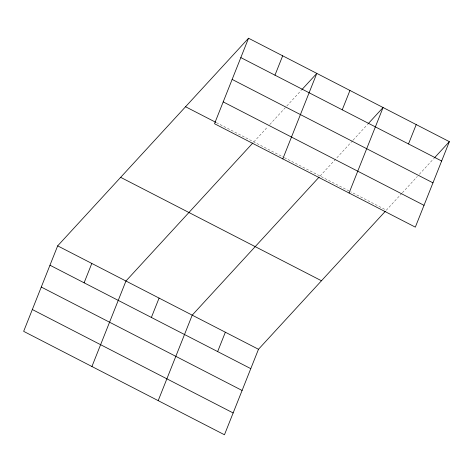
<?xml version="1.0" encoding="UTF-8"?>
<svg xmlns="http://www.w3.org/2000/svg" width="473" height="473" viewBox="0 0 473 473"><rect width="100%" height="100%" fill="white"/><g stroke="black" fill="none" stroke-linecap="round" stroke-linejoin="round"><path stroke-width="0.35" stroke-dasharray="2.37 1.77" d="M253.83 141.912L267.824 126.681M269.823 124.505L286.319 106.561M286.821 106.017L301.319 90.248M320.097 176.039L352.586 140.694M353.089 140.15L367.586 124.375M401.861 193.309L386.364 210.166L350.629 191.766M402.363 192.765L417.357 176.453M419.356 174.277L433.853 158.508M216.409 122.637L283.711 157.302M284.362 157.633L349.985 191.429"/><path stroke-width="0.71" d="M248.538 38.23L214.517 123.719L415.329 227.141L449.35 141.652L248.538 38.23L57.671 245.859L23.65 331.348L224.462 434.77L258.483 349.281L385.383 211.236M84.105 282.807L91.809 263.443M91.928 366.516L125.948 281.021L252.842 142.976M151.372 317.454L159.082 298.085M274.967 75.177L282.677 55.808M158.195 400.643L192.215 315.154L319.115 177.109M282.795 158.881L316.815 73.392L301.815 89.704M217.645 351.581L225.349 332.217M342.239 109.819L349.949 90.455M349.062 193.014L383.083 107.519L368.083 123.831M408.506 143.952L416.216 124.582M434.356 157.964L449.35 141.652M240.834 57.594L441.646 161.015M232.148 79.417L432.961 182.838M223.203 101.896L424.015 205.317M185.552 106.744L215.753 122.3M120.656 177.34L321.469 280.761M57.671 245.859L258.483 349.281M49.967 265.223L250.779 368.644M41.281 287.046L242.093 390.467M32.335 309.531L233.148 412.953"/></g></svg>
